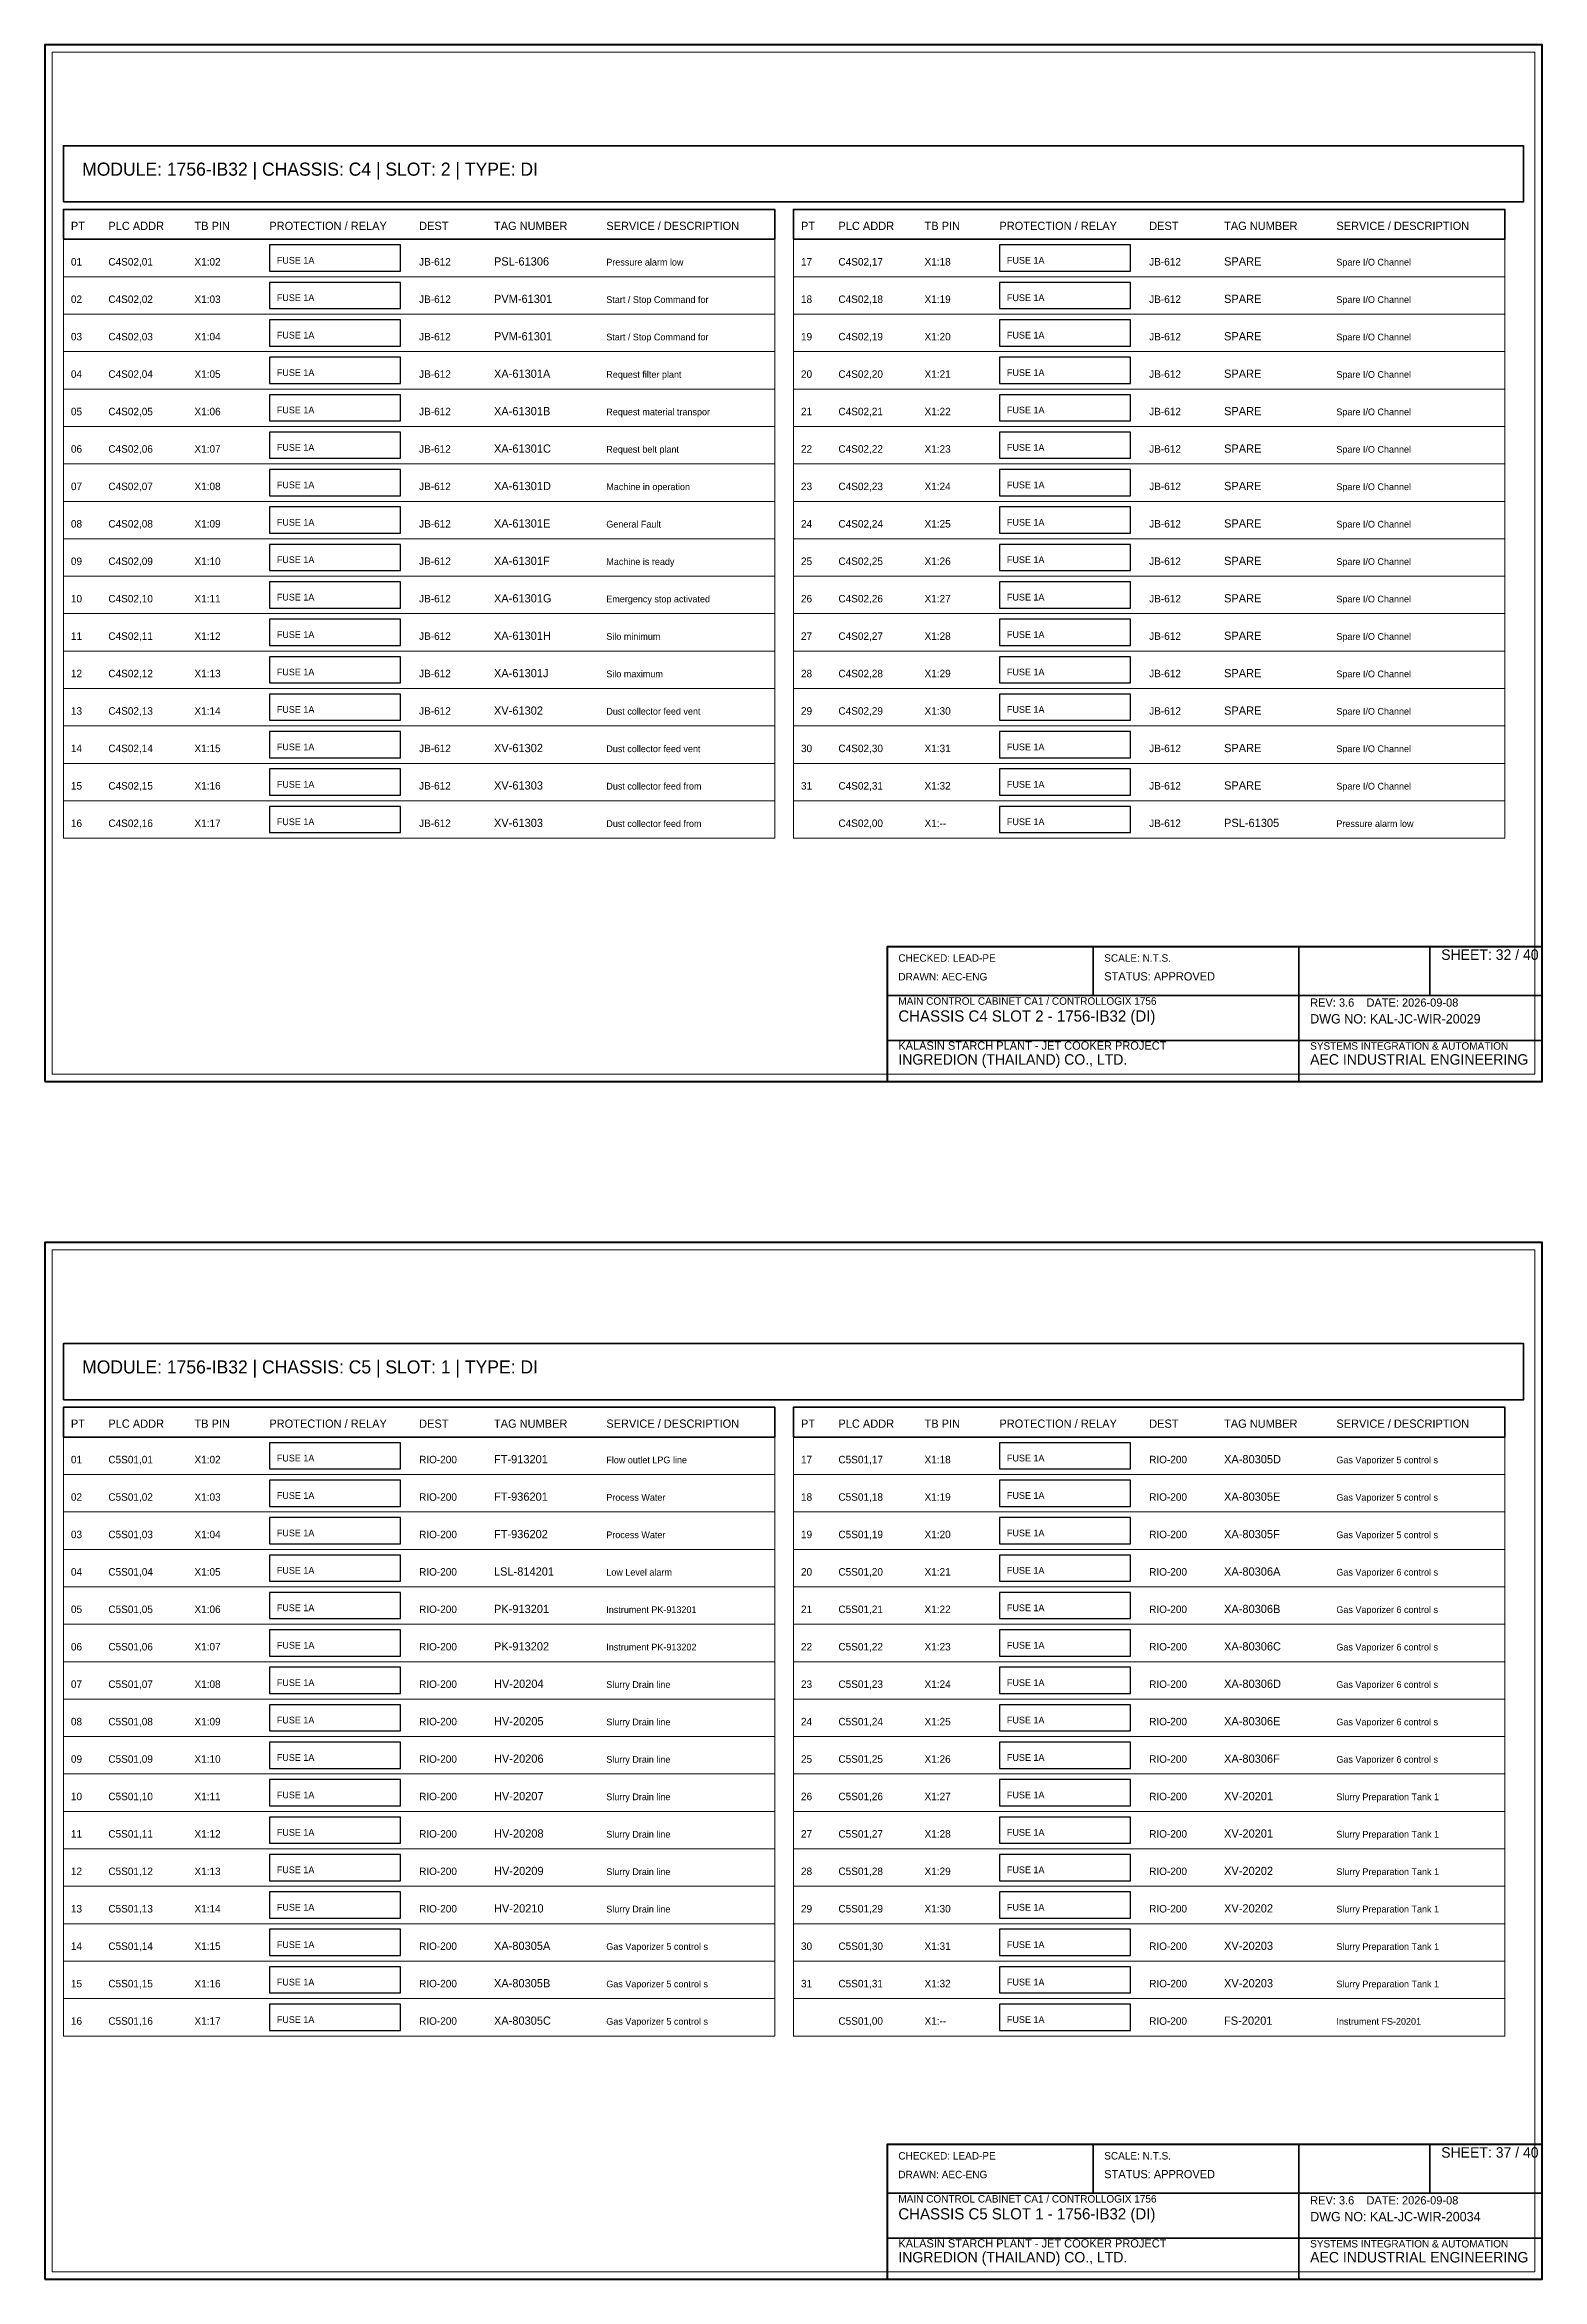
# Model space of a CAD drawing. Header units: millimetres. Extents: x 0 to 2200, y -2240 to 277.
# Drawn here: x 450 to 850, y -2240 to -1643 of the extents above; entities that cross this region are included whole.
import ezdxf

# ---------------------------------------------------------------- set-up
doc = ezdxf.new("R2010")
doc.units = ezdxf.units.MM
for name, color, linetype, lineweight in [('0_BORDER', 7, 'Continuous', 70), ('0_TITLE_BLOCK', 4, 'Continuous', 35), ('IE-CABLE', 6, 'Continuous', 25), ('IE-EQUIP', 2, 'Continuous', 35), ('IE-WIRE', 1, 'Continuous', 25), ('NOTATIONS', 8, 'Continuous', 18), ('TER', 3, 'Continuous', 35), ('TEXTS', 7, 'Continuous', 25)]:
    doc.layers.add(name, color=color, linetype=linetype, lineweight=lineweight)

msp = doc.modelspace()

# ---------------------------------------------------------------- linework, layer by layer
at = {"layer": '0_BORDER'}
for points in [[(450, -1920), (850, -1920), (850, -1643), (450, -1643)], [(675, -1920), (850, -1920), (850, -1884), (675, -1884)], [(450, -2240), (850, -2240), (850, -1963), (450, -1963)], [(675, -2240), (850, -2240), (850, -2204), (675, -2204)]]:
    msp.add_lwpolyline(points, close=True, dxfattribs=at)
at = {"layer": '0_TITLE_BLOCK'}
for p, q in [((730, -1897), (730, -1884)), ((785, -1897), (785, -1884)), ((820, -1897), (820, -1884)), ((675, -1897), (850, -1897)), ((785, -1920), (785, -1897)), ((675, -1909), (850, -1909)), ((730, -2217), (730, -2204)), ((785, -2217), (785, -2204)), ((820, -2217), (820, -2204)), ((675, -2217), (850, -2217)), ((785, -2240), (785, -2217)), ((675, -2229), (850, -2229))]:
    msp.add_line(p, q, dxfattribs=at)
for points in [[(455, -1695), (645, -1695), (645, -1687), (455, -1687)], [(650, -1695), (840, -1695), (840, -1687), (650, -1687)], [(455, -2015), (645, -2015), (645, -2007), (455, -2007)], [(650, -2015), (840, -2015), (840, -2007), (650, -2007)]]:
    msp.add_lwpolyline(points, close=True, dxfattribs=at)
at = {"layer": 'IE-EQUIP'}
for points in [[(455, -1685), (845, -1685), (845, -1670), (455, -1670)], [(455, -2005), (845, -2005), (845, -1990), (455, -1990)]]:
    msp.add_lwpolyline(points, close=True, dxfattribs=at)
at = {"layer": 'IE-WIRE'}
for points in [[(510, -1703.5), (545, -1703.5), (545, -1696.5), (510, -1696.5)], [(705, -1703.5), (740, -1703.5), (740, -1696.5), (705, -1696.5)], [(510, -1713.5), (545, -1713.5), (545, -1706.5), (510, -1706.5)], [(705, -1713.5), (740, -1713.5), (740, -1706.5), (705, -1706.5)], [(510, -1723.5), (545, -1723.5), (545, -1716.5), (510, -1716.5)], [(705, -1723.5), (740, -1723.5), (740, -1716.5), (705, -1716.5)], [(510, -1733.5), (545, -1733.5), (545, -1726.5), (510, -1726.5)], [(705, -1733.5), (740, -1733.5), (740, -1726.5), (705, -1726.5)], [(510, -1743.5), (545, -1743.5), (545, -1736.5), (510, -1736.5)], [(705, -1743.5), (740, -1743.5), (740, -1736.5), (705, -1736.5)], [(510, -1753.5), (545, -1753.5), (545, -1746.5), (510, -1746.5)], [(705, -1753.5), (740, -1753.5), (740, -1746.5), (705, -1746.5)], [(510, -1763.5), (545, -1763.5), (545, -1756.5), (510, -1756.5)], [(705, -1763.5), (740, -1763.5), (740, -1756.5), (705, -1756.5)], [(510, -1773.5), (545, -1773.5), (545, -1766.5), (510, -1766.5)], [(705, -1773.5), (740, -1773.5), (740, -1766.5), (705, -1766.5)], [(510, -1783.5), (545, -1783.5), (545, -1776.5), (510, -1776.5)], [(705, -1783.5), (740, -1783.5), (740, -1776.5), (705, -1776.5)], [(510, -1793.5), (545, -1793.5), (545, -1786.5), (510, -1786.5)], [(705, -1793.5), (740, -1793.5), (740, -1786.5), (705, -1786.5)], [(510, -1803.5), (545, -1803.5), (545, -1796.5), (510, -1796.5)], [(705, -1803.5), (740, -1803.5), (740, -1796.5), (705, -1796.5)], [(510, -1813.5), (545, -1813.5), (545, -1806.5), (510, -1806.5)], [(705, -1813.5), (740, -1813.5), (740, -1806.5), (705, -1806.5)], [(510, -1823.5), (545, -1823.5), (545, -1816.5), (510, -1816.5)], [(705, -1823.5), (740, -1823.5), (740, -1816.5), (705, -1816.5)], [(510, -1833.5), (545, -1833.5), (545, -1826.5), (510, -1826.5)], [(705, -1833.5), (740, -1833.5), (740, -1826.5), (705, -1826.5)], [(510, -1843.5), (545, -1843.5), (545, -1836.5), (510, -1836.5)], [(705, -1843.5), (740, -1843.5), (740, -1836.5), (705, -1836.5)], [(510, -1853.5), (545, -1853.5), (545, -1846.5), (510, -1846.5)], [(705, -1853.5), (740, -1853.5), (740, -1846.5), (705, -1846.5)], [(510, -2023.5), (545, -2023.5), (545, -2016.5), (510, -2016.5)], [(705, -2023.5), (740, -2023.5), (740, -2016.5), (705, -2016.5)], [(510, -2033.5), (545, -2033.5), (545, -2026.5), (510, -2026.5)], [(705, -2033.5), (740, -2033.5), (740, -2026.5), (705, -2026.5)], [(510, -2043.5), (545, -2043.5), (545, -2036.5), (510, -2036.5)], [(705, -2043.5), (740, -2043.5), (740, -2036.5), (705, -2036.5)], [(510, -2053.5), (545, -2053.5), (545, -2046.5), (510, -2046.5)], [(705, -2053.5), (740, -2053.5), (740, -2046.5), (705, -2046.5)], [(510, -2063.5), (545, -2063.5), (545, -2056.5), (510, -2056.5)], [(705, -2063.5), (740, -2063.5), (740, -2056.5), (705, -2056.5)], [(510, -2073.5), (545, -2073.5), (545, -2066.5), (510, -2066.5)], [(705, -2073.5), (740, -2073.5), (740, -2066.5), (705, -2066.5)], [(510, -2083.5), (545, -2083.5), (545, -2076.5), (510, -2076.5)], [(705, -2083.5), (740, -2083.5), (740, -2076.5), (705, -2076.5)], [(510, -2093.5), (545, -2093.5), (545, -2086.5), (510, -2086.5)], [(705, -2093.5), (740, -2093.5), (740, -2086.5), (705, -2086.5)], [(510, -2103.5), (545, -2103.5), (545, -2096.5), (510, -2096.5)], [(705, -2103.5), (740, -2103.5), (740, -2096.5), (705, -2096.5)], [(510, -2113.5), (545, -2113.5), (545, -2106.5), (510, -2106.5)], [(705, -2113.5), (740, -2113.5), (740, -2106.5), (705, -2106.5)], [(510, -2123.5), (545, -2123.5), (545, -2116.5), (510, -2116.5)], [(705, -2123.5), (740, -2123.5), (740, -2116.5), (705, -2116.5)], [(510, -2133.5), (545, -2133.5), (545, -2126.5), (510, -2126.5)], [(705, -2133.5), (740, -2133.5), (740, -2126.5), (705, -2126.5)], [(510, -2143.5), (545, -2143.5), (545, -2136.5), (510, -2136.5)], [(705, -2143.5), (740, -2143.5), (740, -2136.5), (705, -2136.5)], [(510, -2153.5), (545, -2153.5), (545, -2146.5), (510, -2146.5)], [(705, -2153.5), (740, -2153.5), (740, -2146.5), (705, -2146.5)], [(510, -2163.5), (545, -2163.5), (545, -2156.5), (510, -2156.5)], [(705, -2163.5), (740, -2163.5), (740, -2156.5), (705, -2156.5)], [(510, -2173.5), (545, -2173.5), (545, -2166.5), (510, -2166.5)], [(705, -2173.5), (740, -2173.5), (740, -2166.5), (705, -2166.5)]]:
    msp.add_lwpolyline(points, close=True, dxfattribs=at)
at = {"layer": 'NOTATIONS'}
for points in [[(452, -1918), (848, -1918), (848, -1645), (452, -1645)], [(455, -1705), (645, -1705), (645, -1695), (455, -1695)], [(650, -1705), (840, -1705), (840, -1695), (650, -1695)], [(455, -1715), (645, -1715), (645, -1705), (455, -1705)], [(650, -1715), (840, -1715), (840, -1705), (650, -1705)], [(455, -1725), (645, -1725), (645, -1715), (455, -1715)], [(650, -1725), (840, -1725), (840, -1715), (650, -1715)], [(455, -1735), (645, -1735), (645, -1725), (455, -1725)], [(650, -1735), (840, -1735), (840, -1725), (650, -1725)], [(455, -1745), (645, -1745), (645, -1735), (455, -1735)], [(650, -1745), (840, -1745), (840, -1735), (650, -1735)], [(455, -1755), (645, -1755), (645, -1745), (455, -1745)], [(650, -1755), (840, -1755), (840, -1745), (650, -1745)], [(455, -1765), (645, -1765), (645, -1755), (455, -1755)], [(650, -1765), (840, -1765), (840, -1755), (650, -1755)], [(455, -1775), (645, -1775), (645, -1765), (455, -1765)], [(650, -1775), (840, -1775), (840, -1765), (650, -1765)], [(455, -1785), (645, -1785), (645, -1775), (455, -1775)], [(650, -1785), (840, -1785), (840, -1775), (650, -1775)], [(455, -1795), (645, -1795), (645, -1785), (455, -1785)], [(650, -1795), (840, -1795), (840, -1785), (650, -1785)], [(455, -1805), (645, -1805), (645, -1795), (455, -1795)], [(650, -1805), (840, -1805), (840, -1795), (650, -1795)], [(455, -1815), (645, -1815), (645, -1805), (455, -1805)], [(650, -1815), (840, -1815), (840, -1805), (650, -1805)], [(455, -1825), (645, -1825), (645, -1815), (455, -1815)], [(650, -1825), (840, -1825), (840, -1815), (650, -1815)], [(455, -1835), (645, -1835), (645, -1825), (455, -1825)], [(650, -1835), (840, -1835), (840, -1825), (650, -1825)], [(455, -1845), (645, -1845), (645, -1835), (455, -1835)], [(650, -1845), (840, -1845), (840, -1835), (650, -1835)], [(455, -1855), (645, -1855), (645, -1845), (455, -1845)], [(650, -1855), (840, -1855), (840, -1845), (650, -1845)], [(452, -2238), (848, -2238), (848, -1965), (452, -1965)], [(455, -2025), (645, -2025), (645, -2015), (455, -2015)], [(650, -2025), (840, -2025), (840, -2015), (650, -2015)], [(455, -2035), (645, -2035), (645, -2025), (455, -2025)], [(650, -2035), (840, -2035), (840, -2025), (650, -2025)], [(455, -2045), (645, -2045), (645, -2035), (455, -2035)], [(650, -2045), (840, -2045), (840, -2035), (650, -2035)], [(455, -2055), (645, -2055), (645, -2045), (455, -2045)], [(650, -2055), (840, -2055), (840, -2045), (650, -2045)], [(455, -2065), (645, -2065), (645, -2055), (455, -2055)], [(650, -2065), (840, -2065), (840, -2055), (650, -2055)], [(455, -2075), (645, -2075), (645, -2065), (455, -2065)], [(650, -2075), (840, -2075), (840, -2065), (650, -2065)], [(455, -2085), (645, -2085), (645, -2075), (455, -2075)], [(650, -2085), (840, -2085), (840, -2075), (650, -2075)], [(455, -2095), (645, -2095), (645, -2085), (455, -2085)], [(650, -2095), (840, -2095), (840, -2085), (650, -2085)], [(455, -2105), (645, -2105), (645, -2095), (455, -2095)], [(650, -2105), (840, -2105), (840, -2095), (650, -2095)], [(455, -2115), (645, -2115), (645, -2105), (455, -2105)], [(650, -2115), (840, -2115), (840, -2105), (650, -2105)], [(455, -2125), (645, -2125), (645, -2115), (455, -2115)], [(650, -2125), (840, -2125), (840, -2115), (650, -2115)], [(455, -2135), (645, -2135), (645, -2125), (455, -2125)], [(650, -2135), (840, -2135), (840, -2125), (650, -2125)], [(455, -2145), (645, -2145), (645, -2135), (455, -2135)], [(650, -2145), (840, -2145), (840, -2135), (650, -2135)], [(455, -2155), (645, -2155), (645, -2145), (455, -2145)], [(650, -2155), (840, -2155), (840, -2145), (650, -2145)], [(455, -2165), (645, -2165), (645, -2155), (455, -2155)], [(650, -2165), (840, -2165), (840, -2155), (650, -2155)], [(455, -2175), (645, -2175), (645, -2165), (455, -2165)], [(650, -2175), (840, -2175), (840, -2165), (650, -2165)]]:
    msp.add_lwpolyline(points, close=True, dxfattribs=at)

# ---------------------------------------------------------------- texts
at = {"layer": '0_TITLE_BLOCK'}
for s, height, p in [('MODULE: 1756-IB32 | CHASSIS: C4 | SLOT: 2 | TYPE: DI', 3.5, (460, -1678)), ('PT', 2.2, (457, -1692.5)), ('PLC ADDR', 2.2, (467, -1692.5)), ('TB PIN', 2.2, (490, -1692.5)), ('PROTECTION / RELAY', 2.2, (510, -1692.5)), ('DEST', 2.2, (550, -1692.5)), ('TAG NUMBER', 2.2, (570, -1692.5)), ('SERVICE / DESCRIPTION', 2.2, (600, -1692.5)), ('PT', 2.2, (652, -1692.5)), ('PLC ADDR', 2.2, (662, -1692.5)), ('TB PIN', 2.2, (685, -1692.5)), ('PROTECTION / RELAY', 2.2, (705, -1692.5)), ('DEST', 2.2, (745, -1692.5)), ('TAG NUMBER', 2.2, (765, -1692.5)), ('SERVICE / DESCRIPTION', 2.2, (795, -1692.5)), ('SHEET: 32 / 40', 2.8, (823, -1887.5)), ('STATUS: APPROVED', 2.2, (733, -1893)), ('CHASSIS C4 SLOT 2 - 1756-IB32 (DI)', 3, (678, -1904)), ('INGREDION (THAILAND) CO., LTD.', 2.8, (678, -1915.5)), ('AEC INDUSTRIAL ENGINEERING', 2.8, (788, -1915.5)), ('MODULE: 1756-IB32 | CHASSIS: C5 | SLOT: 1 | TYPE: DI', 3.5, (460, -1998)), ('PT', 2.2, (457, -2012.5)), ('PLC ADDR', 2.2, (467, -2012.5)), ('TB PIN', 2.2, (490, -2012.5)), ('PROTECTION / RELAY', 2.2, (510, -2012.5)), ('DEST', 2.2, (550, -2012.5)), ('TAG NUMBER', 2.2, (570, -2012.5)), ('SERVICE / DESCRIPTION', 2.2, (600, -2012.5)), ('PT', 2.2, (652, -2012.5)), ('PLC ADDR', 2.2, (662, -2012.5)), ('TB PIN', 2.2, (685, -2012.5)), ('PROTECTION / RELAY', 2.2, (705, -2012.5)), ('DEST', 2.2, (745, -2012.5)), ('TAG NUMBER', 2.2, (765, -2012.5)), ('SERVICE / DESCRIPTION', 2.2, (795, -2012.5)), ('SHEET: 37 / 40', 2.8, (823, -2207.5)), ('STATUS: APPROVED', 2.2, (733, -2213)), ('CHASSIS C5 SLOT 1 - 1756-IB32 (DI)', 3, (678, -2224)), ('INGREDION (THAILAND) CO., LTD.', 2.8, (678, -2235.5)), ('AEC INDUSTRIAL ENGINEERING', 2.8, (788, -2235.5))]:
    msp.add_text(s, height=height, dxfattribs=at).set_placement(p)
at = {"layer": 'IE-CABLE'}
for s, p in [('JB-612', (550, -1702)), ('JB-612', (745, -1702)), ('JB-612', (550, -1712)), ('JB-612', (745, -1712)), ('JB-612', (550, -1722)), ('JB-612', (745, -1722)), ('JB-612', (550, -1732)), ('JB-612', (745, -1732)), ('JB-612', (550, -1742)), ('JB-612', (745, -1742)), ('JB-612', (550, -1752)), ('JB-612', (745, -1752)), ('JB-612', (550, -1762)), ('JB-612', (745, -1762)), ('JB-612', (550, -1772)), ('JB-612', (745, -1772)), ('JB-612', (550, -1782)), ('JB-612', (745, -1782)), ('JB-612', (550, -1792)), ('JB-612', (745, -1792)), ('JB-612', (550, -1802)), ('JB-612', (745, -1802)), ('JB-612', (550, -1812)), ('JB-612', (745, -1812)), ('JB-612', (550, -1822)), ('JB-612', (745, -1822)), ('JB-612', (550, -1832)), ('JB-612', (745, -1832)), ('JB-612', (550, -1842)), ('JB-612', (745, -1842)), ('JB-612', (550, -1852)), ('JB-612', (745, -1852)), ('RIO-200', (550, -2022)), ('RIO-200', (745, -2022)), ('RIO-200', (550, -2032)), ('RIO-200', (745, -2032)), ('RIO-200', (550, -2042)), ('RIO-200', (745, -2042)), ('RIO-200', (550, -2052)), ('RIO-200', (745, -2052)), ('RIO-200', (550, -2062)), ('RIO-200', (745, -2062)), ('RIO-200', (550, -2072)), ('RIO-200', (745, -2072)), ('RIO-200', (550, -2082)), ('RIO-200', (745, -2082)), ('RIO-200', (550, -2092)), ('RIO-200', (745, -2092)), ('RIO-200', (550, -2102)), ('RIO-200', (745, -2102)), ('RIO-200', (550, -2112)), ('RIO-200', (745, -2112)), ('RIO-200', (550, -2122)), ('RIO-200', (745, -2122)), ('RIO-200', (550, -2132)), ('RIO-200', (745, -2132)), ('RIO-200', (550, -2142)), ('RIO-200', (745, -2142)), ('RIO-200', (550, -2152)), ('RIO-200', (745, -2152)), ('RIO-200', (550, -2162)), ('RIO-200', (745, -2162)), ('RIO-200', (550, -2172)), ('RIO-200', (745, -2172))]:
    msp.add_text(s, height=2, dxfattribs=at).set_placement(p)
at = {"layer": 'IE-WIRE'}
for p in [(512, -1701.5), (707, -1701.5), (512, -1711.5), (707, -1711.5), (512, -1721.5), (707, -1721.5), (512, -1731.5), (707, -1731.5), (512, -1741.5), (707, -1741.5), (512, -1751.5), (707, -1751.5), (512, -1761.5), (707, -1761.5), (512, -1771.5), (707, -1771.5), (512, -1781.5), (707, -1781.5), (512, -1791.5), (707, -1791.5), (512, -1801.5), (707, -1801.5), (512, -1811.5), (707, -1811.5), (512, -1821.5), (707, -1821.5), (512, -1831.5), (707, -1831.5), (512, -1841.5), (707, -1841.5), (512, -1851.5), (707, -1851.5), (512, -2021.5), (707, -2021.5), (512, -2031.5), (707, -2031.5), (512, -2041.5), (707, -2041.5), (512, -2051.5), (707, -2051.5), (512, -2061.5), (707, -2061.5), (512, -2071.5), (707, -2071.5), (512, -2081.5), (707, -2081.5), (512, -2091.5), (707, -2091.5), (512, -2101.5), (707, -2101.5), (512, -2111.5), (707, -2111.5), (512, -2121.5), (707, -2121.5), (512, -2131.5), (707, -2131.5), (512, -2141.5), (707, -2141.5), (512, -2151.5), (707, -2151.5), (512, -2161.5), (707, -2161.5), (512, -2171.5), (707, -2171.5)]:
    msp.add_text('FUSE 1A', height=1.8, dxfattribs=at).set_placement(p)
at = {"layer": 'TER'}
for s, p in [('X1:02', (490, -1702)), ('X1:18', (685, -1702)), ('X1:03', (490, -1712)), ('X1:19', (685, -1712)), ('X1:04', (490, -1722)), ('X1:20', (685, -1722)), ('X1:05', (490, -1732)), ('X1:21', (685, -1732)), ('X1:06', (490, -1742)), ('X1:22', (685, -1742)), ('X1:07', (490, -1752)), ('X1:23', (685, -1752)), ('X1:08', (490, -1762)), ('X1:24', (685, -1762)), ('X1:09', (490, -1772)), ('X1:25', (685, -1772)), ('X1:10', (490, -1782)), ('X1:26', (685, -1782)), ('X1:11', (490, -1792)), ('X1:27', (685, -1792)), ('X1:12', (490, -1802)), ('X1:28', (685, -1802)), ('X1:13', (490, -1812)), ('X1:29', (685, -1812)), ('X1:14', (490, -1822)), ('X1:30', (685, -1822)), ('X1:15', (490, -1832)), ('X1:31', (685, -1832)), ('X1:16', (490, -1842)), ('X1:32', (685, -1842)), ('X1:17', (490, -1852)), ('X1:--', (685, -1852)), ('X1:02', (490, -2022)), ('X1:18', (685, -2022)), ('X1:03', (490, -2032)), ('X1:19', (685, -2032)), ('X1:04', (490, -2042)), ('X1:20', (685, -2042)), ('X1:05', (490, -2052)), ('X1:21', (685, -2052)), ('X1:06', (490, -2062)), ('X1:22', (685, -2062)), ('X1:07', (490, -2072)), ('X1:23', (685, -2072)), ('X1:08', (490, -2082)), ('X1:24', (685, -2082)), ('X1:09', (490, -2092)), ('X1:25', (685, -2092)), ('X1:10', (490, -2102)), ('X1:26', (685, -2102)), ('X1:11', (490, -2112)), ('X1:27', (685, -2112)), ('X1:12', (490, -2122)), ('X1:28', (685, -2122)), ('X1:13', (490, -2132)), ('X1:29', (685, -2132)), ('X1:14', (490, -2142)), ('X1:30', (685, -2142)), ('X1:15', (490, -2152)), ('X1:31', (685, -2152)), ('X1:16', (490, -2162)), ('X1:32', (685, -2162)), ('X1:17', (490, -2172)), ('X1:--', (685, -2172))]:
    msp.add_text(s, height=2, dxfattribs=at).set_placement(p)
at = {"layer": 'TEXTS'}
for s, height, p in [('01', 2, (457, -1702)), ('C4S02,01', 2, (467, -1702)), ('PSL-61306', 2.2, (570, -1702)), ('Pressure alarm low', 1.8, (600, -1702)), ('17', 2, (652, -1702)), ('C4S02,17', 2, (662, -1702)), ('SPARE', 2.2, (765, -1702)), ('Spare I/O Channel', 1.8, (795, -1702)), ('02', 2, (457, -1712)), ('C4S02,02', 2, (467, -1712)), ('PVM-61301', 2.2, (570, -1712)), ('Start / Stop Command for ', 1.8, (600, -1712)), ('18', 2, (652, -1712)), ('C4S02,18', 2, (662, -1712)), ('SPARE', 2.2, (765, -1712)), ('Spare I/O Channel', 1.8, (795, -1712)), ('03', 2, (457, -1722)), ('C4S02,03', 2, (467, -1722)), ('PVM-61301', 2.2, (570, -1722)), ('Start / Stop Command for ', 1.8, (600, -1722)), ('19', 2, (652, -1722)), ('C4S02,19', 2, (662, -1722)), ('SPARE', 2.2, (765, -1722)), ('Spare I/O Channel', 1.8, (795, -1722)), ('04', 2, (457, -1732)), ('C4S02,04', 2, (467, -1732)), ('XA-61301A', 2.2, (570, -1732)), ('Request filter plant', 1.8, (600, -1732)), ('20', 2, (652, -1732)), ('C4S02,20', 2, (662, -1732)), ('SPARE', 2.2, (765, -1732)), ('Spare I/O Channel', 1.8, (795, -1732)), ('05', 2, (457, -1742)), ('C4S02,05', 2, (467, -1742)), ('XA-61301B', 2.2, (570, -1742)), ('Request material transpor', 1.8, (600, -1742)), ('21', 2, (652, -1742)), ('C4S02,21', 2, (662, -1742)), ('SPARE', 2.2, (765, -1742)), ('Spare I/O Channel', 1.8, (795, -1742)), ('06', 2, (457, -1752)), ('C4S02,06', 2, (467, -1752)), ('XA-61301C', 2.2, (570, -1752)), ('Request belt plant', 1.8, (600, -1752)), ('22', 2, (652, -1752)), ('C4S02,22', 2, (662, -1752)), ('SPARE', 2.2, (765, -1752)), ('Spare I/O Channel', 1.8, (795, -1752)), ('07', 2, (457, -1762)), ('C4S02,07', 2, (467, -1762)), ('XA-61301D', 2.2, (570, -1762)), ('Machine in operation', 1.8, (600, -1762)), ('23', 2, (652, -1762)), ('C4S02,23', 2, (662, -1762)), ('SPARE', 2.2, (765, -1762)), ('Spare I/O Channel', 1.8, (795, -1762)), ('08', 2, (457, -1772)), ('C4S02,08', 2, (467, -1772)), ('XA-61301E', 2.2, (570, -1772)), ('General Fault', 1.8, (600, -1772)), ('24', 2, (652, -1772)), ('C4S02,24', 2, (662, -1772)), ('SPARE', 2.2, (765, -1772)), ('Spare I/O Channel', 1.8, (795, -1772)), ('09', 2, (457, -1782)), ('C4S02,09', 2, (467, -1782)), ('XA-61301F', 2.2, (570, -1782)), ('Machine is ready', 1.8, (600, -1782)), ('25', 2, (652, -1782)), ('C4S02,25', 2, (662, -1782)), ('SPARE', 2.2, (765, -1782)), ('Spare I/O Channel', 1.8, (795, -1782)), ('10', 2, (457, -1792)), ('C4S02,10', 2, (467, -1792)), ('XA-61301G', 2.2, (570, -1792)), ('Emergency stop activated', 1.8, (600, -1792)), ('26', 2, (652, -1792)), ('C4S02,26', 2, (662, -1792)), ('SPARE', 2.2, (765, -1792)), ('Spare I/O Channel', 1.8, (795, -1792)), ('11', 2, (457, -1802)), ('C4S02,11', 2, (467, -1802)), ('XA-61301H', 2.2, (570, -1802)), ('Silo minimum', 1.8, (600, -1802)), ('27', 2, (652, -1802)), ('C4S02,27', 2, (662, -1802)), ('SPARE', 2.2, (765, -1802)), ('Spare I/O Channel', 1.8, (795, -1802)), ('12', 2, (457, -1812)), ('C4S02,12', 2, (467, -1812)), ('XA-61301J', 2.2, (570, -1812)), ('Silo maximum', 1.8, (600, -1812)), ('28', 2, (652, -1812)), ('C4S02,28', 2, (662, -1812)), ('SPARE', 2.2, (765, -1812)), ('Spare I/O Channel', 1.8, (795, -1812)), ('13', 2, (457, -1822)), ('C4S02,13', 2, (467, -1822)), ('XV-61302', 2.2, (570, -1822)), ('Dust collector feed vent', 1.8, (600, -1822)), ('29', 2, (652, -1822)), ('C4S02,29', 2, (662, -1822)), ('SPARE', 2.2, (765, -1822)), ('Spare I/O Channel', 1.8, (795, -1822)), ('14', 2, (457, -1832)), ('C4S02,14', 2, (467, -1832)), ('XV-61302', 2.2, (570, -1832)), ('Dust collector feed vent', 1.8, (600, -1832)), ('30', 2, (652, -1832)), ('C4S02,30', 2, (662, -1832)), ('SPARE', 2.2, (765, -1832)), ('Spare I/O Channel', 1.8, (795, -1832)), ('15', 2, (457, -1842)), ('C4S02,15', 2, (467, -1842)), ('XV-61303', 2.2, (570, -1842)), ('Dust collector feed from ', 1.8, (600, -1842)), ('31', 2, (652, -1842)), ('C4S02,31', 2, (662, -1842)), ('SPARE', 2.2, (765, -1842)), ('Spare I/O Channel', 1.8, (795, -1842)), ('16', 2, (457, -1852)), ('C4S02,16', 2, (467, -1852)), ('XV-61303', 2.2, (570, -1852)), ('Dust collector feed from ', 1.8, (600, -1852)), ('C4S02,00', 2, (662, -1852)), ('PSL-61305', 2.2, (765, -1852)), ('Pressure alarm low', 1.8, (795, -1852)), ('CHECKED: LEAD-PE', 2, (678, -1888)), ('SCALE: N.T.S.', 2, (733, -1888)), ('DRAWN: AEC-ENG', 2, (678, -1893)), ('MAIN CONTROL CABINET CA1 / CONTROLLOGIX 1756', 2, (678, -1899.5)), ('REV: 3.6    DATE: 2026-09-08', 2.2, (788, -1900)), ('DWG NO: KAL-JC-WIR-20029', 2.5, (788, -1904.5)), ('KALASIN STARCH PLANT - JET COOKER PROJECT', 2.2, (678, -1911.5)), ('SYSTEMS INTEGRATION & AUTOMATION', 2, (788, -1911.5)), ('01', 2, (457, -2022)), ('C5S01,01', 2, (467, -2022)), ('FT-913201', 2.2, (570, -2022)), ('Flow outlet LPG line', 1.8, (600, -2022)), ('17', 2, (652, -2022)), ('C5S01,17', 2, (662, -2022)), ('XA-80305D', 2.2, (765, -2022)), ('Gas Vaporizer 5 control s', 1.8, (795, -2022)), ('FT-936201', 2.2, (570, -2032)), ('XA-80305E', 2.2, (765, -2032)), ('02', 2, (457, -2032)), ('C5S01,02', 2, (467, -2032)), ('Process Water', 1.8, (600, -2032)), ('18', 2, (652, -2032)), ('C5S01,18', 2, (662, -2032)), ('Gas Vaporizer 5 control s', 1.8, (795, -2032)), ('03', 2, (457, -2042)), ('C5S01,03', 2, (467, -2042)), ('FT-936202', 2.2, (570, -2042)), ('Process Water', 1.8, (600, -2042)), ('19', 2, (652, -2042)), ('C5S01,19', 2, (662, -2042)), ('XA-80305F', 2.2, (765, -2042)), ('Gas Vaporizer 5 control s', 1.8, (795, -2042)), ('04', 2, (457, -2052)), ('C5S01,04', 2, (467, -2052)), ('LSL-814201', 2.2, (570, -2052)), ('Low Level alarm', 1.8, (600, -2052)), ('20', 2, (652, -2052)), ('C5S01,20', 2, (662, -2052)), ('XA-80306A', 2.2, (765, -2052)), ('Gas Vaporizer 6 control s', 1.8, (795, -2052)), ('05', 2, (457, -2062)), ('C5S01,05', 2, (467, -2062)), ('PK-913201', 2.2, (570, -2062)), ('Instrument PK-913201', 1.8, (600, -2062)), ('21', 2, (652, -2062)), ('C5S01,21', 2, (662, -2062)), ('XA-80306B', 2.2, (765, -2062)), ('Gas Vaporizer 6 control s', 1.8, (795, -2062)), ('06', 2, (457, -2072)), ('C5S01,06', 2, (467, -2072)), ('PK-913202', 2.2, (570, -2072)), ('Instrument PK-913202', 1.8, (600, -2072)), ('22', 2, (652, -2072)), ('C5S01,22', 2, (662, -2072)), ('XA-80306C', 2.2, (765, -2072)), ('Gas Vaporizer 6 control s', 1.8, (795, -2072)), ('07', 2, (457, -2082)), ('C5S01,07', 2, (467, -2082)), ('HV-20204', 2.2, (570, -2082)), ('Slurry Drain line', 1.8, (600, -2082)), ('23', 2, (652, -2082)), ('C5S01,23', 2, (662, -2082)), ('XA-80306D', 2.2, (765, -2082)), ('Gas Vaporizer 6 control s', 1.8, (795, -2082)), ('08', 2, (457, -2092)), ('C5S01,08', 2, (467, -2092)), ('HV-20205', 2.2, (570, -2092)), ('Slurry Drain line', 1.8, (600, -2092)), ('24', 2, (652, -2092)), ('C5S01,24', 2, (662, -2092)), ('XA-80306E', 2.2, (765, -2092)), ('Gas Vaporizer 6 control s', 1.8, (795, -2092)), ('09', 2, (457, -2102)), ('C5S01,09', 2, (467, -2102)), ('HV-20206', 2.2, (570, -2102)), ('Slurry Drain line', 1.8, (600, -2102)), ('25', 2, (652, -2102)), ('C5S01,25', 2, (662, -2102)), ('XA-80306F', 2.2, (765, -2102)), ('Gas Vaporizer 6 control s', 1.8, (795, -2102)), ('10', 2, (457, -2112)), ('C5S01,10', 2, (467, -2112)), ('HV-20207', 2.2, (570, -2112)), ('Slurry Drain line', 1.8, (600, -2112)), ('26', 2, (652, -2112)), ('C5S01,26', 2, (662, -2112)), ('XV-20201', 2.2, (765, -2112)), ('Slurry Preparation Tank 1', 1.8, (795, -2112)), ('11', 2, (457, -2122)), ('C5S01,11', 2, (467, -2122)), ('HV-20208', 2.2, (570, -2122)), ('Slurry Drain line', 1.8, (600, -2122)), ('27', 2, (652, -2122)), ('C5S01,27', 2, (662, -2122)), ('XV-20201', 2.2, (765, -2122)), ('Slurry Preparation Tank 1', 1.8, (795, -2122)), ('12', 2, (457, -2132)), ('C5S01,12', 2, (467, -2132)), ('HV-20209', 2.2, (570, -2132)), ('Slurry Drain line', 1.8, (600, -2132)), ('28', 2, (652, -2132)), ('C5S01,28', 2, (662, -2132)), ('XV-20202', 2.2, (765, -2132)), ('Slurry Preparation Tank 1', 1.8, (795, -2132)), ('13', 2, (457, -2142)), ('C5S01,13', 2, (467, -2142)), ('HV-20210', 2.2, (570, -2142)), ('Slurry Drain line', 1.8, (600, -2142)), ('29', 2, (652, -2142)), ('C5S01,29', 2, (662, -2142)), ('XV-20202', 2.2, (765, -2142)), ('Slurry Preparation Tank 1', 1.8, (795, -2142)), ('14', 2, (457, -2152)), ('C5S01,14', 2, (467, -2152)), ('XA-80305A', 2.2, (570, -2152)), ('Gas Vaporizer 5 control s', 1.8, (600, -2152)), ('30', 2, (652, -2152)), ('C5S01,30', 2, (662, -2152)), ('XV-20203', 2.2, (765, -2152)), ('Slurry Preparation Tank 1', 1.8, (795, -2152)), ('15', 2, (457, -2162)), ('C5S01,15', 2, (467, -2162)), ('XA-80305B', 2.2, (570, -2162)), ('Gas Vaporizer 5 control s', 1.8, (600, -2162)), ('31', 2, (652, -2162)), ('C5S01,31', 2, (662, -2162)), ('XV-20203', 2.2, (765, -2162)), ('Slurry Preparation Tank 1', 1.8, (795, -2162)), ('16', 2, (457, -2172)), ('C5S01,16', 2, (467, -2172)), ('XA-80305C', 2.2, (570, -2172)), ('Gas Vaporizer 5 control s', 1.8, (600, -2172)), ('C5S01,00', 2, (662, -2172)), ('FS-20201', 2.2, (765, -2172)), ('Instrument FS-20201', 1.8, (795, -2172)), ('CHECKED: LEAD-PE', 2, (678, -2208)), ('SCALE: N.T.S.', 2, (733, -2208)), ('DRAWN: AEC-ENG', 2, (678, -2213)), ('MAIN CONTROL CABINET CA1 / CONTROLLOGIX 1756', 2, (678, -2219.5)), ('REV: 3.6    DATE: 2026-09-08', 2.2, (788, -2220)), ('DWG NO: KAL-JC-WIR-20034', 2.5, (788, -2224.5)), ('KALASIN STARCH PLANT - JET COOKER PROJECT', 2.2, (678, -2231.5)), ('SYSTEMS INTEGRATION & AUTOMATION', 2, (788, -2231.5))]:
    msp.add_text(s, height=height, dxfattribs=at).set_placement(p)

doc.saveas('drawing.dxf')
